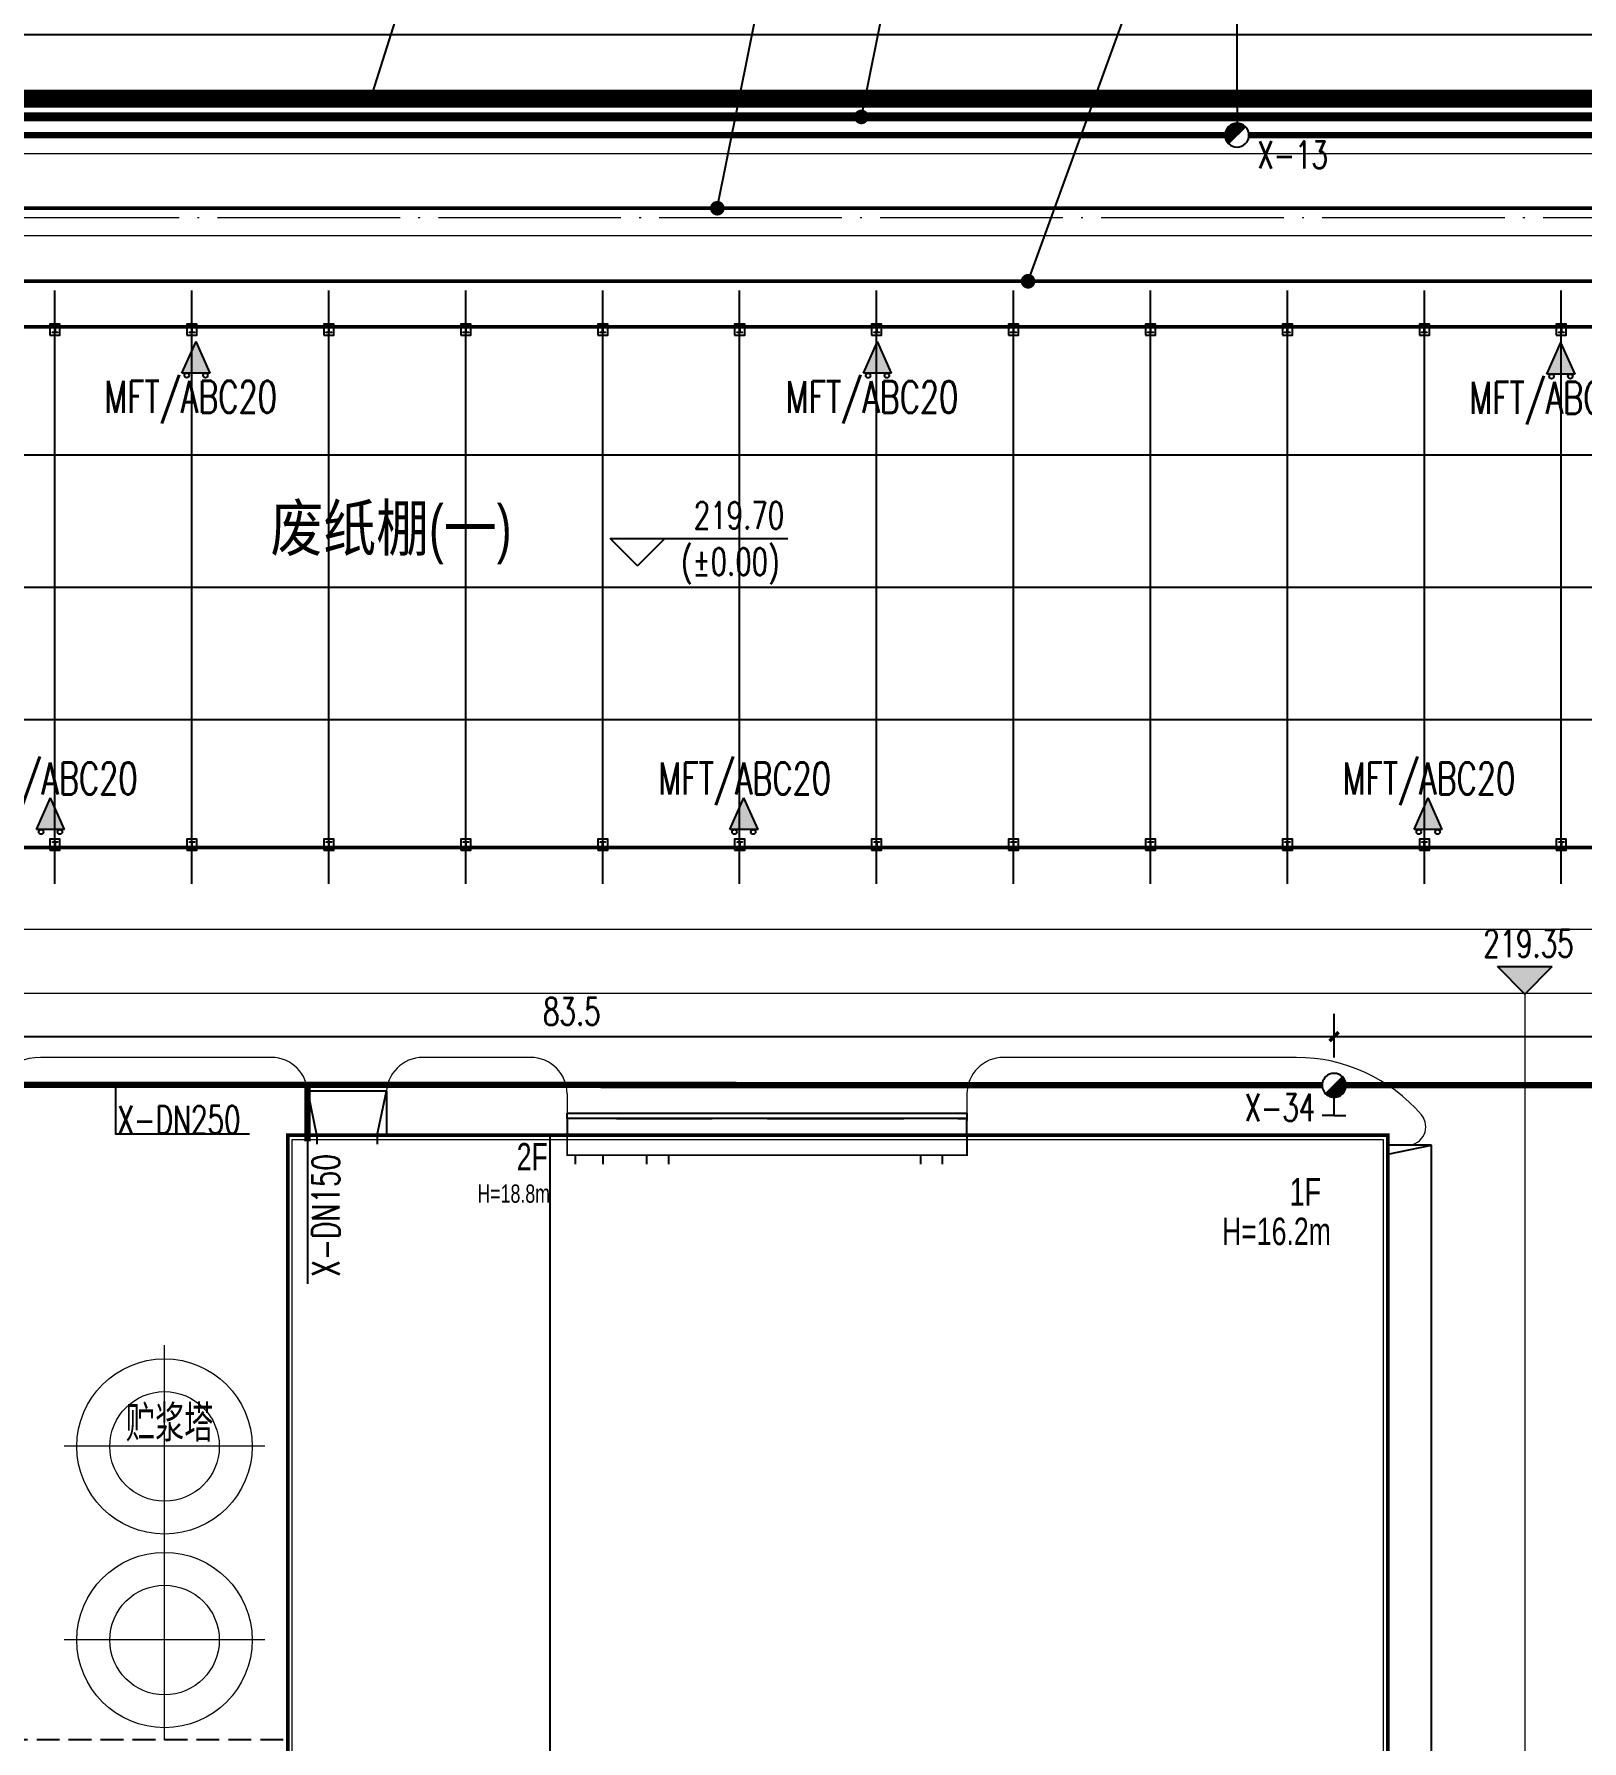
# Model space of a CAD drawing. Header units: metres. Extents: x 497246 to 997717, y 2998582 to 5998198.
# Drawn here: x 499510.9 to 499595.6, y 2999164.4 to 2999257.9 of the extents above; entities that cross this region are included whole.
import ezdxf
from ezdxf.enums import TextEntityAlignment as Align

# ---------------------------------------------------------------- set-up
doc = ezdxf.new("R2010")
doc.units = ezdxf.units.M
doc.header["$LTSCALE"] = 1000
for name, pattern in [('ACAD_ISO05W100', [34, 24, -3, 0.5, -3, 0.5, -3]), ('CENTER', [2, 1.25, -0.25, 0.25, -0.25]), ('DASH', [0.35, 0.25, -0.1]), ('DASHED', [19.05, 12.7, -6.35]), ('DOTE', [2.42, 2, -0.2, 0.02, -0.2]), ('HIDDEN', [0.375, 0.25, -0.125]), ('PHANTOM2', [31.75, 15.875, -3.175, 3.175, -3.175, 3.175, -3.175])]:
    doc.linetypes.add(name, pattern=pattern)
doc.layers.get('0').update_dxf_attribs({"linetype": 'CONTINUOUS'})
doc.layers.get('Defpoints').update_dxf_attribs({"linetype": 'CONTINUOUS'})
for name, color, linetype in [('COLUMN', 9, 'CONTINUOUS'), ('DIM_ELEV', 3, 'CONTINUOUS'), ('DIM_LEAD', 3, 'CONTINUOUS'), ('DOTE', 1, 'CENTER'), ('EQUIP_消火栓', 7, 'CONTINUOUS'), ('EQUIP_灭火器', 7, 'CONTINUOUS'), ('PIPE-消防', 1, 'CONTINUOUS'), ('PIPE-给水', 3, 'CONTINUOUS'), ('PUB_TEXT', 7, 'CONTINUOUS'), ('RD-侧石线', 5, 'CONTINUOUS'), ('RD-红线', 7, 'CONTINUOUS'), ('TEXT_灭火器', 7, 'CONTINUOUS'), ('TWT_DIM', 3, 'CONTINUOUS'), ('围墙', 6, 'FENCELINE2'), ('图例层', 7, 'CONTINUOUS'), ('建筑', 7, 'CONTINUOUS'), ('建筑门坡散水', 9, 'CONTINUOUS'), ('文字', 255, 'CONTINUOUS'), ('新建建筑', 2, 'CONTINUOUS'), ('用地边界', 7, 'CONTINUOUS'), ('红线', 1, 'PHANTOM2')]:
    doc.layers.add(name, color=color, linetype=linetype)
doc.layers.add('建筑轴线', color=1, linetype='DOTE', lineweight=15, plot=False)
for name, color, linetype, lineweight in [('细线', 7, 'CONTINUOUS', 18), ('设备', 253, 'CONTINUOUS', 15), ('道路', 4, 'CONTINUOUS', 15), ('道路中线', 1, 'DOTE', 13)]:
    doc.layers.add(name, color=color, linetype=linetype, lineweight=lineweight)
doc.styles.add('_HZTXT', font='txt.shx', dxfattribs={"width": 0.8, "bigfont": 'HZTXT.shx'})
doc.styles.add('_TCH_DIM', font='SIMPLEX', dxfattribs={"bigfont": 'GBCBIG'})
doc.styles.add('_TCH_DIM_T3', font='SIMPLEX', dxfattribs={"width": 0.705882, "bigfont": 'GBCBIG'})
doc.styles.add('HZTXT', font='txt', dxfattribs={"width": 0.7, "bigfont": 'HZTXT'})
doc.styles.add('TG_LINETYPE', font='SIMPLEX', dxfattribs={"width": 0.8, "height": 3, "bigfont": 'HZTXT'})
doc.styles.add('亨利项目总图布置_2022_8_8_t3--03$0$亨利项目总图布置_2022_8_8_t3--02$0$CEC', font='ARIALN.TTF')
doc.linetypes.add('FENCELINE2', pattern='A,6.35,-2.54,[132,ltypeshp.shx,S=2.54,R=0,X=-2.54,Y=0],-2.54,25.4', length=36.83)
doc.linetypes.add('TG_X', pattern='A,3,-0.3,["X",TG_LINETYPE,S=0.1,R=0,X=-0.23,Y=-0.15],0', length=3.3)
doc.dimstyles.new('_TWT_ARCH&&1', dxfattribs={"dimtxt": 1.4875, "dimasz": 0.5, "dimexe": 1.25, "dimexo": 1.5, "dimgap": 0.63125, "dimtad": 1, "dimdec": 1, "dimzin": 0, "dimdsep": 46, "dimtxsty": '_TCH_DIM_T3', "dimblk": 'ARCHTICK', "dimcen": 0.09, "dimclrt": 7, "dimazin": 2, "dimtfac": 1, "dimtdec": 1, "dimtix": 1, "dimtmove": 2, "dimatfit": 3, "dimfxl": 1, "dimtolj": 1, "dimtzin": 0, "dimarcsym": 0})

# ---------------------------------------------------------------- blocks, each defined once
blk = doc.blocks.new('A$C8b354ef7')
at = {"layer": '设备', "color": 1, "linetype": 'DOTE'}
for p, q in [((5.487, 0), (5.487, 11.015)), ((0, 5.508), (10.975, 5.508))]:
    blk.add_line(p, q, dxfattribs=at)
at = {"layer": '设备'}
blk.add_circle((5.487, 5.475), 4.8, dxfattribs=at)
at = {"layer": '设备', "linetype": 'HIDDEN'}
blk.add_circle((5.487, 5.475), 3, dxfattribs=at)
blk = doc.blocks.new('_ArchTick')
at = {"color": 0, "linetype": 'ByBlock', "const_width": 0.4}
blk.add_lwpolyline([(-0.5, -0.5), (0.5, 0.5)], dxfattribs=at)
blk = doc.blocks.new('*D412')
at = {"layer": 'Defpoints', "color": 0, "transparency": 16777216}
for p in [(499576.755, 2999261.827), (499494.755, 2999252.333), (499576.755, 2999252.333)]:
    blk.add_point(p, dxfattribs=at)
at = {"layer": 'TWT_DIM', "color": 0, "lineweight": -2, "transparency": 16777216}
for p, q in [((499494.755, 2999253.833), (499494.755, 2999263.077)), ((499576.755, 2999253.833), (499576.755, 2999263.077)), ((499494.755, 2999261.827), (499576.755, 2999261.827))]:
    blk.add_line(p, q, dxfattribs=at)
at = {"layer": 'TWT_DIM', "color": 0, "lineweight": -2, "transparency": 16777216, "xscale": 0.5, "yscale": 0.5, "zscale": 0.5, "rotation": 180}
blk.add_blockref('_ArchTick', (499494.755, 2999261.827), dxfattribs=at)
at = {"layer": 'TWT_DIM', "color": 0, "lineweight": -2, "transparency": 16777216, "xscale": 0.5, "yscale": 0.5, "zscale": 0.5}
blk.add_blockref('_ArchTick', (499576.755, 2999261.827), dxfattribs=at)
at = {"layer": 'TWT_DIM', "color": 7, "transparency": 16777216, "insert": (499535.755, 2999263.202), "char_height": 1.4875, "attachment_point": 5, "style": '_TCH_DIM_T3'}
blk.add_mtext('\\A1;82.0', dxfattribs=at)
blk = doc.blocks.new('*D413')
at = {"layer": 'Defpoints', "color": 0, "transparency": 16777216}
for p in [(499637.419, 2999261.827), (499576.755, 2999252.333), (499637.419, 2999252.333)]:
    blk.add_point(p, dxfattribs=at)
at = {"layer": 'TWT_DIM', "color": 0, "lineweight": -2, "transparency": 16777216}
for p, q in [((499576.755, 2999253.833), (499576.755, 2999263.077)), ((499637.419, 2999253.833), (499637.419, 2999263.077)), ((499576.755, 2999261.827), (499637.419, 2999261.827))]:
    blk.add_line(p, q, dxfattribs=at)
at = {"layer": 'TWT_DIM', "color": 0, "lineweight": -2, "transparency": 16777216, "xscale": 0.5, "yscale": 0.5, "zscale": 0.5, "rotation": 180}
blk.add_blockref('_ArchTick', (499576.755, 2999261.827), dxfattribs=at)
at = {"layer": 'TWT_DIM', "color": 0, "lineweight": -2, "transparency": 16777216, "xscale": 0.5, "yscale": 0.5, "zscale": 0.5}
blk.add_blockref('_ArchTick', (499637.419, 2999261.827), dxfattribs=at)
at = {"layer": 'TWT_DIM', "color": 7, "transparency": 16777216, "insert": (499607.087, 2999263.202), "char_height": 1.4875, "attachment_point": 5, "style": '_TCH_DIM_T3'}
blk.add_mtext('\\A1;60.7', dxfattribs=at)
blk = doc.blocks.new('*D414')
at = {"layer": 'Defpoints', "color": 0, "transparency": 16777216}
for p in [(499582.069, 2999202.977), (499498.573, 2999200.333), (499582.069, 2999200.333)]:
    blk.add_point(p, dxfattribs=at)
at = {"layer": 'TWT_DIM', "color": 0, "lineweight": -2, "transparency": 16777216}
for p, q in [((499498.573, 2999201.833), (499498.573, 2999204.227)), ((499582.069, 2999201.833), (499582.069, 2999204.227)), ((499498.573, 2999202.977), (499582.069, 2999202.977))]:
    blk.add_line(p, q, dxfattribs=at)
at = {"layer": 'TWT_DIM', "color": 0, "lineweight": -2, "transparency": 16777216, "xscale": 0.5, "yscale": 0.5, "zscale": 0.5, "rotation": 180}
blk.add_blockref('_ArchTick', (499498.573, 2999202.977), dxfattribs=at)
at = {"layer": 'TWT_DIM', "color": 0, "lineweight": -2, "transparency": 16777216, "xscale": 0.5, "yscale": 0.5, "zscale": 0.5}
blk.add_blockref('_ArchTick', (499582.069, 2999202.977), dxfattribs=at)
at = {"layer": 'TWT_DIM', "color": 7, "transparency": 16777216, "insert": (499540.321, 2999204.352), "char_height": 1.4875, "attachment_point": 5, "style": '_TCH_DIM_T3'}
blk.add_mtext('\\A1;83.5', dxfattribs=at)
blk = doc.blocks.new('*D415')
at = {"layer": 'Defpoints', "color": 0, "transparency": 16777216}
for p in [(499624.075, 2999202.977), (499582.069, 2999200.333), (499624.075, 2999200.333)]:
    blk.add_point(p, dxfattribs=at)
at = {"layer": 'TWT_DIM', "color": 0, "lineweight": -2, "transparency": 16777216}
for p, q in [((499582.069, 2999201.833), (499582.069, 2999204.227)), ((499624.075, 2999201.833), (499624.075, 2999204.227)), ((499582.069, 2999202.977), (499624.075, 2999202.977))]:
    blk.add_line(p, q, dxfattribs=at)
at = {"layer": 'TWT_DIM', "color": 0, "lineweight": -2, "transparency": 16777216, "xscale": 0.5, "yscale": 0.5, "zscale": 0.5, "rotation": 180}
blk.add_blockref('_ArchTick', (499582.069, 2999202.977), dxfattribs=at)
at = {"layer": 'TWT_DIM', "color": 0, "lineweight": -2, "transparency": 16777216, "xscale": 0.5, "yscale": 0.5, "zscale": 0.5}
blk.add_blockref('_ArchTick', (499624.075, 2999202.977), dxfattribs=at)
at = {"layer": 'TWT_DIM', "color": 7, "transparency": 16777216, "insert": (499603.072, 2999204.352), "char_height": 1.4875, "attachment_point": 5, "style": '_TCH_DIM_T3'}
blk.add_mtext('\\A1;42.0', dxfattribs=at)
blk = doc.blocks.new('$TwtSys$00000385')
for p, q in [((0, 331), (-130, 331)), ((0, 331), (0, 131)), ((0, 331), (130, 331)), ((92, 92), (-92, -92))]:
    blk.add_line(p, q)
for start, end in [(135, 315), (315, 135)]:
    blk.add_arc((0, 0), 131, start, end)
at = {"color": 0}
for points in [[(-34, 127), (-127, 34), (34, 127), (-127, -34)], [(-93, 93), (-93, 93), (-34, 127), (-127, 34)], [(34, 127), (-127, -34), (93, 93), (-93, -93)]]:
    blk.add_solid(points, dxfattribs=at)
blk = doc.blocks.new('$TwtSys$00000547')
blk.add_hatch(color=256).paths.add_polyline_path([(-155, 0), (0, 346), (155, 0)])
for p, q in [((-155, 0), (0, 346)), ((155, 0), (0, 346)), ((155, 0), (-155, 0))]:
    blk.add_line(p, q)
for centre in [(-103, -26), (103, -26)]:
    blk.add_circle(centre, 25.7)

msp = doc.modelspace()

# ---------------------------------------------------------------- hatches: boundary and pattern name
at = {"layer": 'DIM_ELEV'}
msp.add_hatch(color=0, dxfattribs=at).paths.add_polyline_path([(499592.513, 2999205.307), (499591.013, 2999206.807), (499594.013, 2999206.807)])

# ---------------------------------------------------------------- linework, layer by layer
at = {"color": 0}
msp.add_line((499539.115, 2999197.583), (499539.115, 2999127.083), dxfattribs=at)
at = {"layer": 'COLUMN', "color": 7}
for points in [[(499511.74, 2999241.383), (499512.29, 2999241.383), (499512.29, 2999241.983), (499511.74, 2999241.983)], [(499519.24, 2999241.383), (499519.79, 2999241.383), (499519.79, 2999241.983), (499519.24, 2999241.983)], [(499526.74, 2999241.383), (499527.29, 2999241.383), (499527.29, 2999241.983), (499526.74, 2999241.983)], [(499534.24, 2999241.383), (499534.79, 2999241.383), (499534.79, 2999241.983), (499534.24, 2999241.983)], [(499541.74, 2999241.383), (499542.29, 2999241.383), (499542.29, 2999241.983), (499541.74, 2999241.983)], [(499549.24, 2999241.383), (499549.79, 2999241.383), (499549.79, 2999241.983), (499549.24, 2999241.983)], [(499556.74, 2999241.383), (499557.29, 2999241.383), (499557.29, 2999241.983), (499556.74, 2999241.983)], [(499564.24, 2999241.383), (499564.79, 2999241.383), (499564.79, 2999241.983), (499564.24, 2999241.983)], [(499571.74, 2999241.383), (499572.29, 2999241.383), (499572.29, 2999241.983), (499571.74, 2999241.983)], [(499579.24, 2999241.383), (499579.79, 2999241.383), (499579.79, 2999241.983), (499579.24, 2999241.983)], [(499586.74, 2999241.383), (499587.29, 2999241.383), (499587.29, 2999241.983), (499586.74, 2999241.983)], [(499594.24, 2999241.383), (499594.79, 2999241.383), (499594.79, 2999241.983), (499594.24, 2999241.983)], [(499511.74, 2999213.183), (499512.29, 2999213.183), (499512.29, 2999213.783), (499511.74, 2999213.783)], [(499519.24, 2999213.183), (499519.79, 2999213.183), (499519.79, 2999213.783), (499519.24, 2999213.783)], [(499526.74, 2999213.183), (499527.29, 2999213.183), (499527.29, 2999213.783), (499526.74, 2999213.783)], [(499534.24, 2999213.183), (499534.79, 2999213.183), (499534.79, 2999213.783), (499534.24, 2999213.783)], [(499541.74, 2999213.183), (499542.29, 2999213.183), (499542.29, 2999213.783), (499541.74, 2999213.783)], [(499549.24, 2999213.183), (499549.79, 2999213.183), (499549.79, 2999213.783), (499549.24, 2999213.783)], [(499556.74, 2999213.183), (499557.29, 2999213.183), (499557.29, 2999213.783), (499556.74, 2999213.783)], [(499564.24, 2999213.183), (499564.79, 2999213.183), (499564.79, 2999213.783), (499564.24, 2999213.783)], [(499571.74, 2999213.183), (499572.29, 2999213.183), (499572.29, 2999213.783), (499571.74, 2999213.783)], [(499579.24, 2999213.183), (499579.79, 2999213.183), (499579.79, 2999213.783), (499579.24, 2999213.783)], [(499586.74, 2999213.183), (499587.29, 2999213.183), (499587.29, 2999213.783), (499586.74, 2999213.783)], [(499594.24, 2999213.183), (499594.79, 2999213.183), (499594.79, 2999213.783), (499594.24, 2999213.783)]]:
    msp.add_lwpolyline(points, close=True, dxfattribs=at)
for points in [[(499511.875, 2999241.833), (499512.155, 2999241.833), (499512.155, 2999241.821), (499512.02, 2999241.821), (499512.02, 2999241.545), (499512.155, 2999241.545), (499512.155, 2999241.533), (499511.875, 2999241.533), (499511.875, 2999241.545), (499512.01, 2999241.545), (499512.01, 2999241.821), (499511.875, 2999241.821), (499511.875, 2999241.833)], [(499519.375, 2999241.833), (499519.655, 2999241.833), (499519.655, 2999241.821), (499519.52, 2999241.821), (499519.52, 2999241.545), (499519.655, 2999241.545), (499519.655, 2999241.533), (499519.375, 2999241.533), (499519.375, 2999241.545), (499519.51, 2999241.545), (499519.51, 2999241.821), (499519.375, 2999241.821), (499519.375, 2999241.833)], [(499526.875, 2999241.833), (499527.155, 2999241.833), (499527.155, 2999241.821), (499527.02, 2999241.821), (499527.02, 2999241.545), (499527.155, 2999241.545), (499527.155, 2999241.533), (499526.875, 2999241.533), (499526.875, 2999241.545), (499527.01, 2999241.545), (499527.01, 2999241.821), (499526.875, 2999241.821), (499526.875, 2999241.833)], [(499534.375, 2999241.833), (499534.655, 2999241.833), (499534.655, 2999241.821), (499534.52, 2999241.821), (499534.52, 2999241.545), (499534.655, 2999241.545), (499534.655, 2999241.533), (499534.375, 2999241.533), (499534.375, 2999241.545), (499534.51, 2999241.545), (499534.51, 2999241.821), (499534.375, 2999241.821), (499534.375, 2999241.833)], [(499541.875, 2999241.833), (499542.155, 2999241.833), (499542.155, 2999241.821), (499542.02, 2999241.821), (499542.02, 2999241.545), (499542.155, 2999241.545), (499542.155, 2999241.533), (499541.875, 2999241.533), (499541.875, 2999241.545), (499542.01, 2999241.545), (499542.01, 2999241.821), (499541.875, 2999241.821), (499541.875, 2999241.833)], [(499549.375, 2999241.833), (499549.655, 2999241.833), (499549.655, 2999241.821), (499549.52, 2999241.821), (499549.52, 2999241.545), (499549.655, 2999241.545), (499549.655, 2999241.533), (499549.375, 2999241.533), (499549.375, 2999241.545), (499549.51, 2999241.545), (499549.51, 2999241.821), (499549.375, 2999241.821), (499549.375, 2999241.833)], [(499556.875, 2999241.833), (499557.155, 2999241.833), (499557.155, 2999241.821), (499557.02, 2999241.821), (499557.02, 2999241.545), (499557.155, 2999241.545), (499557.155, 2999241.533), (499556.875, 2999241.533), (499556.875, 2999241.545), (499557.01, 2999241.545), (499557.01, 2999241.821), (499556.875, 2999241.821), (499556.875, 2999241.833)], [(499564.375, 2999241.833), (499564.655, 2999241.833), (499564.655, 2999241.821), (499564.52, 2999241.821), (499564.52, 2999241.545), (499564.655, 2999241.545), (499564.655, 2999241.533), (499564.375, 2999241.533), (499564.375, 2999241.545), (499564.51, 2999241.545), (499564.51, 2999241.821), (499564.375, 2999241.821), (499564.375, 2999241.833)], [(499571.875, 2999241.833), (499572.155, 2999241.833), (499572.155, 2999241.821), (499572.02, 2999241.821), (499572.02, 2999241.545), (499572.155, 2999241.545), (499572.155, 2999241.533), (499571.875, 2999241.533), (499571.875, 2999241.545), (499572.01, 2999241.545), (499572.01, 2999241.821), (499571.875, 2999241.821), (499571.875, 2999241.833)], [(499579.375, 2999241.833), (499579.655, 2999241.833), (499579.655, 2999241.821), (499579.52, 2999241.821), (499579.52, 2999241.545), (499579.655, 2999241.545), (499579.655, 2999241.533), (499579.375, 2999241.533), (499579.375, 2999241.545), (499579.51, 2999241.545), (499579.51, 2999241.821), (499579.375, 2999241.821), (499579.375, 2999241.833)], [(499586.875, 2999241.833), (499587.155, 2999241.833), (499587.155, 2999241.821), (499587.02, 2999241.821), (499587.02, 2999241.545), (499587.155, 2999241.545), (499587.155, 2999241.533), (499586.875, 2999241.533), (499586.875, 2999241.545), (499587.01, 2999241.545), (499587.01, 2999241.821), (499586.875, 2999241.821), (499586.875, 2999241.833)], [(499594.375, 2999241.833), (499594.655, 2999241.833), (499594.655, 2999241.821), (499594.52, 2999241.821), (499594.52, 2999241.545), (499594.655, 2999241.545), (499594.655, 2999241.533), (499594.375, 2999241.533), (499594.375, 2999241.545), (499594.51, 2999241.545), (499594.51, 2999241.821), (499594.375, 2999241.821), (499594.375, 2999241.833)], [(499511.875, 2999213.633), (499512.155, 2999213.633), (499512.155, 2999213.621), (499512.02, 2999213.621), (499512.02, 2999213.345), (499512.155, 2999213.345), (499512.155, 2999213.333), (499511.875, 2999213.333), (499511.875, 2999213.345), (499512.01, 2999213.345), (499512.01, 2999213.621), (499511.875, 2999213.621), (499511.875, 2999213.633)], [(499519.375, 2999213.633), (499519.655, 2999213.633), (499519.655, 2999213.621), (499519.52, 2999213.621), (499519.52, 2999213.345), (499519.655, 2999213.345), (499519.655, 2999213.333), (499519.375, 2999213.333), (499519.375, 2999213.345), (499519.51, 2999213.345), (499519.51, 2999213.621), (499519.375, 2999213.621), (499519.375, 2999213.633)], [(499526.875, 2999213.633), (499527.155, 2999213.633), (499527.155, 2999213.621), (499527.02, 2999213.621), (499527.02, 2999213.345), (499527.155, 2999213.345), (499527.155, 2999213.333), (499526.875, 2999213.333), (499526.875, 2999213.345), (499527.01, 2999213.345), (499527.01, 2999213.621), (499526.875, 2999213.621), (499526.875, 2999213.633)], [(499534.375, 2999213.633), (499534.655, 2999213.633), (499534.655, 2999213.621), (499534.52, 2999213.621), (499534.52, 2999213.345), (499534.655, 2999213.345), (499534.655, 2999213.333), (499534.375, 2999213.333), (499534.375, 2999213.345), (499534.51, 2999213.345), (499534.51, 2999213.621), (499534.375, 2999213.621), (499534.375, 2999213.633)], [(499541.875, 2999213.633), (499542.155, 2999213.633), (499542.155, 2999213.621), (499542.02, 2999213.621), (499542.02, 2999213.345), (499542.155, 2999213.345), (499542.155, 2999213.333), (499541.875, 2999213.333), (499541.875, 2999213.345), (499542.01, 2999213.345), (499542.01, 2999213.621), (499541.875, 2999213.621), (499541.875, 2999213.633)], [(499549.375, 2999213.633), (499549.655, 2999213.633), (499549.655, 2999213.621), (499549.52, 2999213.621), (499549.52, 2999213.345), (499549.655, 2999213.345), (499549.655, 2999213.333), (499549.375, 2999213.333), (499549.375, 2999213.345), (499549.51, 2999213.345), (499549.51, 2999213.621), (499549.375, 2999213.621), (499549.375, 2999213.633)], [(499556.875, 2999213.633), (499557.155, 2999213.633), (499557.155, 2999213.621), (499557.02, 2999213.621), (499557.02, 2999213.345), (499557.155, 2999213.345), (499557.155, 2999213.333), (499556.875, 2999213.333), (499556.875, 2999213.345), (499557.01, 2999213.345), (499557.01, 2999213.621), (499556.875, 2999213.621), (499556.875, 2999213.633)], [(499564.375, 2999213.633), (499564.655, 2999213.633), (499564.655, 2999213.621), (499564.52, 2999213.621), (499564.52, 2999213.345), (499564.655, 2999213.345), (499564.655, 2999213.333), (499564.375, 2999213.333), (499564.375, 2999213.345), (499564.51, 2999213.345), (499564.51, 2999213.621), (499564.375, 2999213.621), (499564.375, 2999213.633)], [(499571.875, 2999213.633), (499572.155, 2999213.633), (499572.155, 2999213.621), (499572.02, 2999213.621), (499572.02, 2999213.345), (499572.155, 2999213.345), (499572.155, 2999213.333), (499571.875, 2999213.333), (499571.875, 2999213.345), (499572.01, 2999213.345), (499572.01, 2999213.621), (499571.875, 2999213.621), (499571.875, 2999213.633)], [(499579.375, 2999213.633), (499579.655, 2999213.633), (499579.655, 2999213.621), (499579.52, 2999213.621), (499579.52, 2999213.345), (499579.655, 2999213.345), (499579.655, 2999213.333), (499579.375, 2999213.333), (499579.375, 2999213.345), (499579.51, 2999213.345), (499579.51, 2999213.621), (499579.375, 2999213.621), (499579.375, 2999213.633)], [(499586.875, 2999213.633), (499587.155, 2999213.633), (499587.155, 2999213.621), (499587.02, 2999213.621), (499587.02, 2999213.345), (499587.155, 2999213.345), (499587.155, 2999213.333), (499586.875, 2999213.333), (499586.875, 2999213.345), (499587.01, 2999213.345), (499587.01, 2999213.621), (499586.875, 2999213.621), (499586.875, 2999213.633)], [(499594.375, 2999213.633), (499594.655, 2999213.633), (499594.655, 2999213.621), (499594.52, 2999213.621), (499594.52, 2999213.345), (499594.655, 2999213.345), (499594.655, 2999213.333), (499594.375, 2999213.333), (499594.375, 2999213.345), (499594.51, 2999213.345), (499594.51, 2999213.621), (499594.375, 2999213.621), (499594.375, 2999213.633)]]:
    msp.add_lwpolyline(points, dxfattribs=at)
at = {"layer": 'DIM_ELEV', "color": 0}
for p, q in [((499592.513, 2999205.307), (499591.013, 2999206.807)), ((499591.013, 2999206.807), (499594.013, 2999206.807)), ((499592.513, 2999205.307), (499594.013, 2999206.807))]:
    msp.add_line(p, q, dxfattribs=at)
at = {"layer": 'DIM_LEAD'}
for p, q in [((499529.321, 2999254.333), (499534.031, 2999269.404)), ((499548.292, 2999248.333), (499552.525, 2999269.513)), ((499556.181, 2999253.333), (499557.788, 2999261.277)), ((499565.31, 2999244.333), (499571.489, 2999261.302))]:
    msp.add_line(p, q, dxfattribs=at)
at = {"layer": 'DIM_LEAD', "const_width": 0.4}
for points in [[(499529.261, 2999254.142, 1), (499529.38, 2999254.524, 1)], [(499556.16, 2999253.134, 1), (499556.201, 2999253.532, 1)], [(499548.252, 2999248.137, 1), (499548.331, 2999248.529, 1)], [(499565.284, 2999244.134, 1), (499565.337, 2999244.531, 1)]]:
    msp.add_lwpolyline(points, format="xyb", close=True, dxfattribs=at)
at = {"layer": 'DOTE'}
for p, q in [((499512.015, 2999211.333), (499512.015, 2999243.833)), ((499519.515, 2999211.333), (499519.515, 2999243.833)), ((499527.015, 2999211.333), (499527.015, 2999243.833)), ((499534.515, 2999211.333), (499534.515, 2999243.833)), ((499542.015, 2999211.333), (499542.015, 2999243.833)), ((499549.515, 2999211.333), (499549.515, 2999243.833)), ((499557.015, 2999211.333), (499557.015, 2999243.833)), ((499564.515, 2999211.333), (499564.515, 2999243.833)), ((499572.015, 2999211.333), (499572.015, 2999243.833)), ((499579.515, 2999211.333), (499579.515, 2999243.833)), ((499587.015, 2999211.333), (499587.015, 2999243.833)), ((499594.515, 2999211.333), (499594.515, 2999243.833)), ((499420.015, 2999241.833), (499627.015, 2999241.833)), ((499420.015, 2999234.833), (499627.015, 2999234.833)), ((499420.015, 2999227.583), (499627.015, 2999227.583)), ((499420.015, 2999220.333), (499627.015, 2999220.333)), ((499420.015, 2999213.333), (499627.015, 2999213.333))]:
    msp.add_line(p, q, dxfattribs=at)
at = {"layer": 'PIPE-消防', "color": 70, "linetype": 'ByBlock'}
msp.add_line((499515.339, 2999200.333), (499515.339, 2999197.624), dxfattribs=at)
at = {"layer": 'PIPE-消防', "color": 70, "linetype": 'TG_X', "ltscale": 700}
msp.add_line((499525.84, 2999197.292), (499525.84, 2999189.441), dxfattribs=at)
at = {"layer": 'PIPE-消防', "linetype": 'TG_X', "ltscale": 0.005, "const_width": 0.35}
for points in [[(499495.409, 2999252.333), (499576.101, 2999252.333)], [(499577.409, 2999252.333), (499637.444, 2999252.333)], [(499508.411, 2999200.333), (499525.84, 2999200.333)], [(499525.84, 2999200.333), (499581.416, 2999200.309)], [(499582.723, 2999200.309), (499623.625, 2999200.333)]]:
    msp.add_lwpolyline(points, dxfattribs=at)
at = {"layer": 'PIPE-消防', "linetype": 'TG_X', "ltscale": 0.0025, "const_width": 0.35}
msp.add_lwpolyline([(499525.84, 2999200.333), (499525.84, 2999197.236)], dxfattribs=at)
at = {"layer": 'PIPE-给水', "color": 70, "linetype": 'ByBlock'}
msp.add_line((499522.678, 2999197.624), (499515.339, 2999197.624), dxfattribs=at)
at = {"layer": 'RD-侧石线', "color": 5, "ltscale": 0.1}
msp.add_line((499616.015, 2999257.833), (499243.487, 2999257.833), dxfattribs=at)
at = {"layer": 'RD-红线', "ltscale": 0.1}
msp.add_lwpolyline([(499226.799, 2999232.918), (499226.749, 2999234.333, -0.414214), (499246.749, 2999254.333), (499642.362, 2999254.333)], format="xyb", dxfattribs=at)
msp.add_lwpolyline([(499226.799, 2999232.918), (499226.749, 2999234.333, -0.414214), (499246.749, 2999254.333), (499642.362, 2999254.333)], format="xyb", dxfattribs=at)
at = {"layer": '围墙', "ltscale": 0.3, "const_width": 0.5, "flags": 128}
msp.add_lwpolyline([(499230.346, 2999162.67, 0.01723), (499227.798, 2999232.971), (499227.749, 2999234.35, -0.413944), (499246.749, 2999253.333), (499621.242, 2999253.333)], format="xyb", dxfattribs=at)
at = {"layer": '图例层', "color": 1, "linetype": 'DASHED', "ltscale": 0.5}
msp.add_line((499245.259, 2999248.333), (499631.015, 2999248.333), dxfattribs=at)
at = {"layer": '图例层', "color": 1, "linetype": 'DASHED', "ltscale": 0.5, "const_width": 0.2}
msp.add_lwpolyline([(499250.726, 2999248.333), (499634.718, 2999248.333)], dxfattribs=at)
at = {"layer": '图例层', "color": 11, "linetype": 'DASH', "ltscale": 20, "const_width": 0.2, "flags": 128}
msp.add_lwpolyline([(499251.1, 2999244.333), (499631.992, 2999244.333)], dxfattribs=at)
at = {"layer": '建筑'}
msp.add_line((499539.115, 2999197.583), (499539.115, 2999127.083), dxfattribs=at)
at = {"layer": '建筑', "linetype": 'Continuous', "const_width": 0.1}
for points in [[(499422.015, 2999213.333), (499625.015, 2999213.333), (499625.015, 2999241.833), (499422.015, 2999241.833)], [(499524.765, 2999197.583), (499540.065, 2999197.583), (499540.065, 2999196.483), (499561.965, 2999196.483), (499561.965, 2999197.583), (499585.015, 2999197.583), (499585.015, 2999127.083), (499561.965, 2999127.083), (499561.965, 2999128.183), (499540.065, 2999128.183), (499540.065, 2999127.083), (499524.765, 2999127.083)]]:
    msp.add_lwpolyline(points, close=True, dxfattribs=at)
at = {"layer": '建筑', "linetype": 'DASH', "ltscale": 0.005}
msp.add_lwpolyline([(499509.265, 2999164.483), (499524.765, 2999164.483), (499524.765, 2999160.483), (499509.265, 2999160.483)], close=True, dxfattribs=at)
at = {"layer": '建筑轴线', "ltscale": 3}
msp.add_lwpolyline([(499525.015, 2999197.333), (499584.765, 2999197.333), (499584.765, 2999127.333), (499525.015, 2999127.333)], close=True, dxfattribs=at)
at = {"layer": '建筑轴线', "ltscale": 0.003}
msp.add_lwpolyline([(499525.015, 2999197.333), (499584.765, 2999197.333), (499584.765, 2999127.333), (499525.015, 2999127.333)], close=True, dxfattribs=at)
at = {"layer": '建筑门坡散水', "linetype": 'Continuous'}
for p, q in [((499530.165, 2999199.983), (499525.865, 2999199.983)), ((499525.865, 2999199.983), (499525.865, 2999197.583)), ((499526.365, 2999197.583), (499525.865, 2999199.983)), ((499529.665, 2999197.583), (499530.165, 2999199.983)), ((499530.165, 2999199.983), (499530.165, 2999197.583)), ((499540.065, 2999198.783), (499561.965, 2999198.783)), ((499540.065, 2999198.483), (499540.065, 2999198.783)), ((499540.065, 2999198.483), (499540.065, 2999198.383)), ((499561.965, 2999198.483), (499540.065, 2999198.483)), ((499540.065, 2999198.383), (499540.065, 2999197.583)), ((499542.765, 2999198.483), (499548.015, 2999198.483)), ((499551.015, 2999198.483), (499558.515, 2999198.483)), ((499561.465, 2999198.483), (499561.965, 2999198.483)), ((499561.965, 2999198.783), (499561.965, 2999198.483)), ((499561.965, 2999198.483), (499561.965, 2999198.383)), ((499561.965, 2999197.583), (499561.965, 2999198.383)), ((499526.365, 2999197.583), (499526.365, 2999197.083)), ((499529.665, 2999197.583), (499529.665, 2999197.083)), ((499540.515, 2999196.483), (499540.515, 2999195.983)), ((499542.015, 2999196.483), (499542.015, 2999195.983)), ((499544.415, 2999196.483), (499544.415, 2999195.983)), ((499545.615, 2999196.483), (499545.615, 2999195.983)), ((499559.415, 2999196.483), (499559.415, 2999195.983)), ((499560.615, 2999196.483), (499560.615, 2999195.983)), ((499587.415, 2999197.033), (499585.015, 2999197.033)), ((499585.015, 2999196.533), (499587.415, 2999197.033)), ((499587.415, 2999127.633), (499587.415, 2999197.033))]:
    msp.add_line(p, q, dxfattribs=at)
at = {"layer": '文字', "color": 0}
for p, q in [((499543.925, 2999228.748), (499542.425, 2999230.248)), ((499542.425, 2999230.248), (499552.152, 2999230.248)), ((499543.925, 2999228.748), (499545.425, 2999230.248))]:
    msp.add_line(p, q, dxfattribs=at)
at = {"layer": '新建建筑', "color": 0, "linetype": 'Continuous', "const_width": 0.2}
for points in [[(499422.015, 2999213.333), (499625.015, 2999213.333), (499625.015, 2999241.833), (499422.015, 2999241.833)], [(499524.765, 2999197.583), (499585.015, 2999197.583), (499585.015, 2999127.083), (499524.765, 2999127.083)]]:
    msp.add_lwpolyline(points, close=True, dxfattribs=at)
at = {"layer": '用地边界', "color": 0}
msp.add_lwpolyline([(499742.164, 2999254.333), (499246.749, 2999254.333, 0.414214), (499226.749, 2999234.333), (499226.799, 2999232.918, -0.017235), (499229.346, 2999162.668), (499229.645, 2998995.296), (499233.189, 2998970.302), (499233.27, 2998924.833, 0.37059), (499250.258, 2998905.061), (499251.445, 2998904.916), (499253.27, 2998904.833), (499320.278, 2998904.833), (499345.278, 2998901.333), (499702.383, 2998901.333)], format="xyb", dxfattribs=at)
at = {"layer": '红线', "color": 1, "linetype": 'ACAD_ISO05W100', "flags": 128}
for const_width in [1, 1, 1, 1, 0.7, 0.7, 0.7, 0.7]:
    msp.add_lwpolyline([(499639.309, 2999254.333), (499646.012, 2999158.941), (499651.606, 2999129.26), (499659.023, 2999023.723), (499657.634, 2998993.552), (499664.114, 2998901.333), (499345.278, 2998901.333), (499320.278, 2998904.833), (499253.27, 2998904.833), (499251.445, 2998904.916), (499250.258, 2998905.061, -0.37059), (499233.27, 2998924.833), (499233.189, 2998970.302), (499229.645, 2998995.296), (499229.346, 2999162.668, 0.017235), (499226.799, 2999232.918), (499226.749, 2999234.333, -0.414214), (499246.749, 2999254.333), (499639.309, 2999254.333)], format="xyb", close=True, dxfattribs=dict(at, const_width=const_width))
at = {"layer": '道路', "linetype": 'ByBlock', "lineweight": 0, "ltscale": 0.2}
for p, q in [((499245.321, 2999251.333), (499618.413, 2999251.333)), ((499249.114, 2999246.833), (499635.986, 2999246.833)), ((499424.515, 2999244.333), (499622.515, 2999244.333)), ((499424.515, 2999244.333), (499622.515, 2999244.333)), ((499622.015, 2999208.833), (499424.515, 2999208.833)), ((499523.865, 2999201.833), (499511.215, 2999201.833)), ((499538.065, 2999201.833), (499532.165, 2999201.833)), ((499580.015, 2999201.833), (499563.965, 2999201.833)), ((499525.865, 2999199.833), (499525.865, 2999197.583)), ((499530.165, 2999199.833), (499530.165, 2999197.583)), ((499540.065, 2999199.833), (499540.065, 2999197.583)), ((499561.965, 2999199.833), (499561.965, 2999197.583)), ((499586.095, 2999197.033), (499585.015, 2999197.033))]:
    msp.add_line(p, q, dxfattribs=at)
for centre, radius, start, end in [((499511.215, 2999198.833), 3, 90, 180), ((499523.865, 2999199.833), 2, 0, 90), ((499532.165, 2999199.833), 2, 90, 180), ((499538.065, 2999199.833), 2, 0, 90), ((499563.965, 2999199.833), 2, 90, 180)]:
    msp.add_arc(centre, radius, start, end, dxfattribs=at)
at = {"layer": '道路', "linetype": 'ByBlock', "ltscale": 0.2}
for centre, radius, start, end in [((499580.015, 2999192.833), 9, 40.54126, 90), ((499586.095, 2999198.033), 1, 270, 40.54126)]:
    msp.add_arc(centre, radius, start, end, dxfattribs=at)
at = {"layer": '道路中线', "ltscale": 0.005}
for p, q in [((499412.015, 2999247.833), (499631.015, 2999247.833)), ((499632.38, 2999205.333), (499412.015, 2999205.333)), ((499592.515, 2999205.333), (499592.515, 2999067.583))]:
    msp.add_line(p, q, dxfattribs=at)
at = {"layer": '道路中线', "ltscale": 5}
for p, q in [((499631.015, 2999205.333), (499412.015, 2999205.333)), ((499592.515, 2999205.333), (499592.515, 2999067.583))]:
    msp.add_line(p, q, dxfattribs=at)

# ---------------------------------------------------------------- block references
at = {"layer": 'EQUIP_消火栓', "xscale": 0.005, "yscale": 0.005, "zscale": 0.005}
msp.add_blockref('$TwtSys$00000385', (499576.755, 2999252.333), dxfattribs=at)
at = {"layer": 'EQUIP_消火栓', "xscale": 0.005, "yscale": 0.005, "zscale": 0.005, "rotation": 180}
msp.add_blockref('$TwtSys$00000385', (499582.069, 2999200.308), dxfattribs=at)
at = {"layer": 'EQUIP_灭火器', "color": 3, "xscale": 0.005, "yscale": 0.005, "zscale": 0.005}
for p in [(499519.744, 2999239.31), (499557.064, 2999239.298), (499594.495, 2999239.255), (499511.771, 2999214.314), (499549.747, 2999214.314), (499587.224, 2999214.314)]:
    msp.add_blockref('$TwtSys$00000547', p, dxfattribs=at)
at = {"layer": '细线', "linetype": 'Continuous'}
for p in [(499512.528, 2999175.058), (499512.528, 2999164.458)]:
    msp.add_blockref('A$C8b354ef7', p, dxfattribs=at)

# ---------------------------------------------------------------- texts
at = {"style": '_HZTXT', "width": 0.8}
msp.add_text('贮浆塔', height=2, rotation=0, dxfattribs=at).set_placement((499518.295, 2999181.795), align=Align.MIDDLE_CENTER)
at = {"layer": 'PIPE-消防', "color": 140, "linetype": 'TG_X', "ltscale": 700, "style": 'HZTXT', "width": 0.7}
for s, p in [('X-13', (499579.799, 2999251.258)), ('X-34', (499579.104, 2999199.099))]:
    msp.add_text(s, height=1.5, dxfattribs=at).set_placement(p, align=Align.MIDDLE)
at = {"layer": 'PIPE-消防', "linetype": 'TG_X', "ltscale": 700, "style": 'HZTXT', "width": 0.7}
msp.add_text('X-DN250', height=1.508, dxfattribs=at).set_placement((499518.809, 2999198.431), align=Align.MIDDLE)
msp.add_text('X-DN150', height=1.5, rotation=90, dxfattribs=at).set_placement((499526.855, 2999193.188), align=Align.MIDDLE)
at = {"layer": 'PUB_TEXT', "color": 0, "style": '_TCH_DIM', "width": 0.705882}
msp.add_text('219.35', height=1.4875, dxfattribs=at).set_placement((499590.238, 2999207.332))
at = {"layer": 'TEXT_灭火器', "color": 3, "style": 'HZTXT', "width": 0.7}
for p in [(499514.719, 2999237.133), (499552.039, 2999237.121), (499589.47, 2999237.078), (499507.088, 2999216.237), (499545.065, 2999216.237), (499582.541, 2999216.237)]:
    msp.add_text('MFT/ABC20', height=1.75, dxfattribs=at).set_placement(p)
at = {"layer": '文字', "color": 7, "style": '亨利项目总图布置_2022_8_8_t3--03$0$亨利项目总图布置_2022_8_8_t3--02$0$CEC', "width": 0.85}
for s, height, p in [('废纸棚(一)', 2.5, (499523.806, 2999229.578)), ('2F', 1.5, (499537.304, 2999195.645)), ('1F', 1.5, (499579.645, 2999193.726)), ('H=18.8m', 1, (499535.151, 2999193.879)), ('H=16.2m', 1.5, (499575.931, 2999191.562))]:
    msp.add_text(s, height=height, dxfattribs=at).set_placement(p)
at = {"layer": '文字', "color": 0, "style": '_TCH_DIM', "width": 0.705882}
for s, p in [('219.70', (499547.002, 2999230.773)), ('(%%P0.00)', (499546.302, 2999228.235))]:
    msp.add_text(s, height=1.4875, dxfattribs=at).set_placement(p)

# ---------------------------------------------------------------- dimensions: what is measured, and where the dimension line sits
at = {"layer": 'TWT_DIM'}
for p1, p2, picture, middle in [((499494.755, 2999252.333), (499576.755, 2999252.333), '*D412', (499535.755, 2999263.202)), ((499576.755, 2999252.333), (499637.419, 2999252.333), '*D413', (499607.087, 2999263.202))]:
    dim = msp.add_aligned_dim(p1=p1, p2=p2, distance=9.494, dimstyle='_TWT_ARCH&&1', dxfattribs=at)
    dim.commit()
    dim.dimension.update_dxf_attribs({"geometry": picture, "text_midpoint": middle})
at = {"layer": 'TWT_DIM', "color": 3}
for p1, p2, picture, middle in [((499498.573, 2999200.333), (499582.069, 2999200.333), '*D414', (499540.321, 2999204.352)), ((499582.069, 2999200.333), (499624.075, 2999200.333), '*D415', (499603.072, 2999204.352))]:
    dim = msp.add_aligned_dim(p1=p1, p2=p2, distance=2.644, dimstyle='_TWT_ARCH&&1', dxfattribs=at)
    dim.commit()
    dim.dimension.update_dxf_attribs({"geometry": picture, "text_midpoint": middle})

doc.saveas('drawing.dxf')
